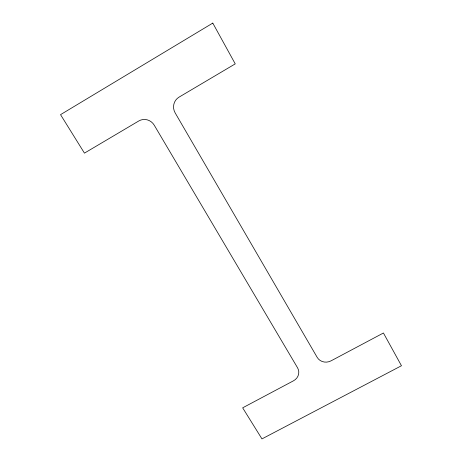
<?xml version="1.0" encoding="UTF-8"?>
<svg xmlns="http://www.w3.org/2000/svg" width="462" height="462" viewBox="0 0 462 462"><rect width="100%" height="100%" fill="white"/><g stroke="black" fill="none" stroke-linecap="round" stroke-linejoin="round"><path stroke-width="0.69" d="M212.786 23.1L60.539 114.651L84.448 153.13L138.808 120.957A11.458 11.071 55.8 0 1 154.239 125.196L297.563 367.81A10.228 9.511 -9.4 0 1 293.486 380.809L242.66 407.831L261.966 438.9L401.461 365.742L383.431 332.998L331.029 360.857A10.32 9.61 -15.2 0 1 317.169 357.345L175.144 112.872A11.544 11.221 69.8 0 1 179.025 97.153L235.239 63.877L212.786 23.1"/></g></svg>
